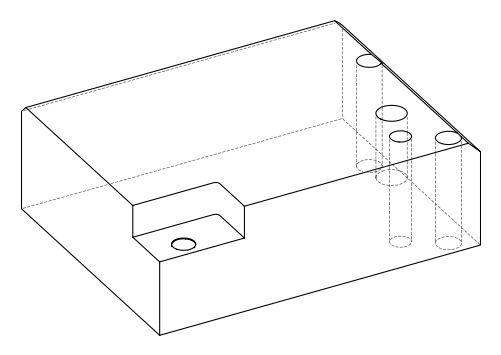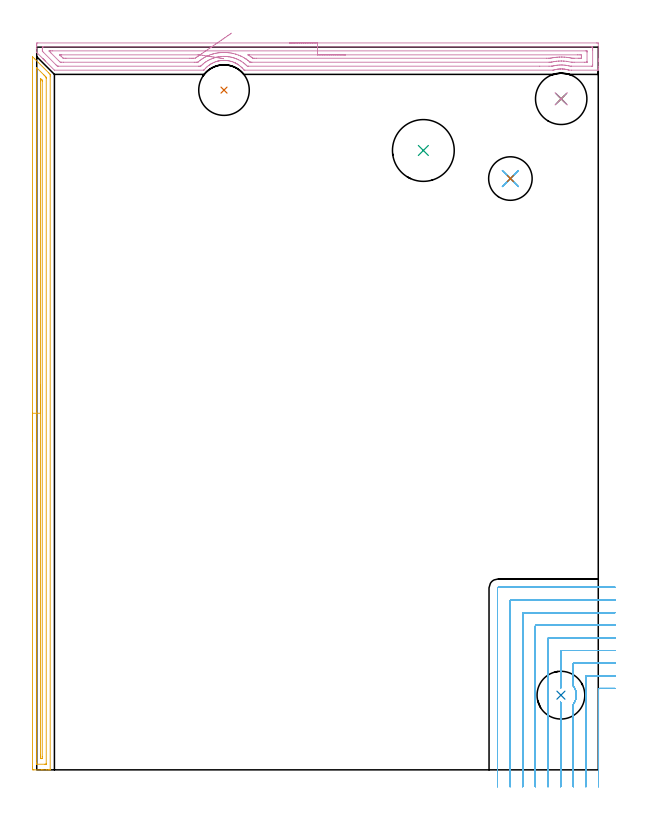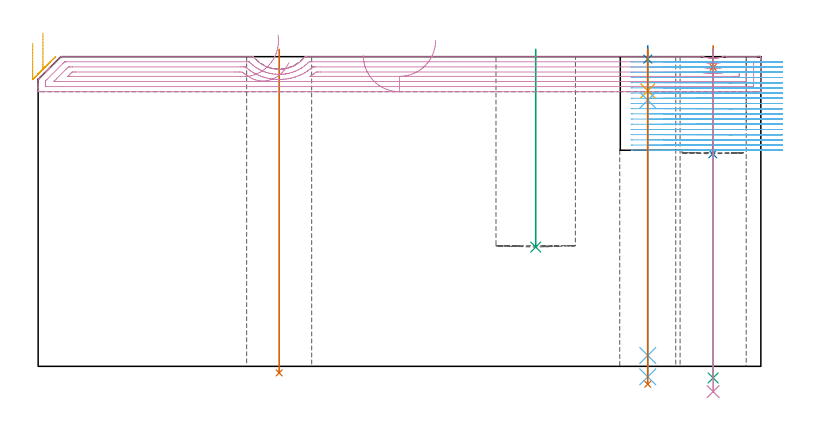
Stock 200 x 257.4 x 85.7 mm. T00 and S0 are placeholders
(PLAN: 13 operations, 10 tool changes, 44 min)
(1 INDEXABLE_INSERT_DRILL_THROUGH_HOLE_FROM_SOLID | STEP1HOLE | NXT0302_007 | 0.36 min | 21790 mm3)
(2 INDEXABLE_INSERT_DRILL_BLIND_HOLE_FROM_SOLID | STEP1POCKET | NXT0302_005 | 0.02 min | 6056 mm3)
(3 INDEXABLE_INSERT_DRILL_BLIND_HOLE_FROM_SOLID_1 | STEP1POCKET_1 | NXT0302_015 | 0.22 min | 19924 mm3)
(4 AREA_MILL | FG_CHAMFER_SURFACE | UGT0205_001 | 6.58 min | 9364 mm3)
(5 AREA_MILL_1 | FG_CHAMFER_SURFACE_1 | UGT0205_001 | 6.19 min | 4959 mm3)
(6 MILL_CORNER_NOTCH_RECTANGULAR | CORNER_NOTCH_RECTANGULAR | NXT0201_008 | Follow Part, ap 1.5, ae 75% | 28.99 min | 62587 mm3)
(7 SPOT_DRILL | STEP1HOLE_1 | NXT0321_9005460120000 | 0.05 min | 179 mm3)
(8 SPOT_DRILL_1 | STEP1HOLE_2 | NXT0321_9005460120000 | 0.03 min | 4 mm3)
(9 DRILL_THROUGH_HOLE_INTO_CENTER | STEP1HOLE_1 | NXT0301_065 | 0.37 min | 5800 mm3)
(10 DRILL_TO_ENLARGE_THROUGH_HOLE | STEP1HOLE_1 | UGT0301_252 | 0.38 min | 16541 mm3)
(11 DRILL_BLIND_HOLE_INTO_CENTER | STEP1HOLE_2 | UGT0301_185 | 0.05 min | 248 mm3)
(12 GUN_DRILL_THROUGH_HOLE | STEP1HOLE_2 | UGT0307_002 | 0.43 min | 2181 mm3)
(13 SPADE_DRILL_TO_ENLARGE_THROUGH_HOLE | STEP1HOLE_2 | UGT0306_006 | 0.37 min | 13722 mm3)
(TOOL NXT0302_007 | Index. Insert Drill 18mm [880-D1800L25-05] | D18 PA176 FL90 Z2)
(TOOL NXT0302_005 | Index. Insert Drill 17mm [880-D1700L20-05] | D17 PA176 FL85 Z2)
(TOOL NXT0302_015 | Index. Insert Drill 22mm [880-D2200L25-03] | D22 PA176 FL66 Z2)
(TOOL UGT0205_001 | Chamfer Mill 20 x 3 x 45 deg. | D20 FL50 Z2)
(TOOL NXT0201_008 | ENDMILL 6mm [2P460-0600-NA 1630] | D6 FL26 Z6)
(TOOL NXT0321_9005460120000 | NC Spot Drill, 142deg, 12mm, Carbide, Uncoated | D12 PA142 FL30 Z2)
(TOOL NXT0301_065 | Carbide Drill 9.4mm [860.1-0940-075A1-MM 2214] | D9.4 PA140 FL98 Z2)
(TOOL UGT0301_252 | Twist Drill 18.3 mm | D18.3 PA118 FL135 Z2)
(TOOL UGT0301_185 | Twist Drill 6.3 mm | D6.3 PA118 FL61 Z2)
(TOOL UGT0307_002 | Gun Drill 6 mm | D6 PA130 FL24 Z1)
(TOOL UGT0306_006 | Spade Drill 15.5mm | D15.5 PA132 FL10 Z2)
(OP 1 INDEXABLE_INSERT_DRILL_THROUGH_HOLE_FROM_SOLID)
G17 G21 G94 G90
T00 M6
G54
G17 G0 G90 X66.7 Y242.1 S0 M3
G43 Z95.7 H1
G94 G81 G98 Z-1.814 F250. R87.7
G80
M5
M2
(OP 2 INDEXABLE_INSERT_DRILL_BLIND_HOLE_FROM_SOLID)
G17 G21 G94 G90
T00 M6
G54
G17 G0 G90 X186.7 Y26.6 S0 M3
G43 Z95.7 H1
G94 G81 G98 Z58.8 F250. R61.8
G80
M5
M2
(OP 3 INDEXABLE_INSERT_DRILL_BLIND_HOLE_FROM_SOLID_1)
G17 G21 G94 G90
T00 M6
G54
G17 G0 G90 X137.7 Y220.6 S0 M3
G43 Z95.7 H1
G94 G81 G98 Z33. F250. R87.7
G80
M5
M2
(OP 4 AREA_MILL)
G17 G21 G94 G90
T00 M6
G54
G17 G0 G90 X90. Y258.9 S1061 M3
G43 Z95.7 H0
Z86.
G94 G1 X90.038 Z85.128 F250.
X90.152 Z84.264
X90.341 Z83.412
X90.603 Z82.58
X90.937 Z81.774
X91.34 Z81.
X91.808 Z80.264
X92.34 Z79.572
X92.929 Z78.929
X93.572 Z78.34
X94.264 Z77.809
X95. Z77.34
X95.774 Z76.937
X96.58 Z76.603
X97.412 Z76.341
X98.263 Z76.152
X99.128 Z76.038
X100. Z76.
X199.407
X199.854 Y258.895 Z76.003
X199.99 Y258.891 Z76.006
X200. Y258.75 Z76.147
Y253.169 Z81.726
Y252.578 Z82.319
Y252.288 Z82.609
Y250.526 Z84.369
Y249.945 Z84.954
Y249.645 Z85.254
X199.999 Y249.492 Z85.407
X199.99 Y249.206 Z85.693
X199.853 Y249.2 Z85.7
X190.492 Y249.205 Z85.695
X189.596 Y249.213 Z85.686
X189.5 Y249.241 Z85.659
X189.431 Y249.259 Z85.639
X189.151 Y249.33 Z85.561
X188.985 Y249.375 Z85.519
X188.537 Y249.477 Z85.422
X188.09 Y249.551 Z85.345
X188.069 Y249.553 Z85.343
X187.876 Y249.578 Z85.321
X187.642 Y249.605 Z85.293
X187.352 Y249.623 Z85.27
X187.296 Y249.625 Z85.264
X187.195 Y249.634 Z85.26
X186.748 Y249.647 Z85.251
X186.58 Y249.64 Z85.256
X186.515 Y249.638 Z85.26
X186.301 Y249.629 Z85.268
X186.034 Y249.606 Z85.287
X185.854 Y249.592 Z85.304
X185.526 Y249.551 Z85.348
X185.406 Y249.535 Z85.364
X185.143 Y249.487 Z85.411
X184.96 Y249.455 Z85.444
X184.553 Y249.354 Z85.541
X184.251 Y249.281 Z85.614
X183.969 Y249.213 Z85.682
X183.844 Y249.21 Z85.69
X74.145 Y249.2 Z85.7
X73.876 Y249.202 Z85.692
X73.868 Y249.203
X73.701 Y249.408 Z85.491
X73.429 Y249.721 Z85.179
X73.171 Y249.996 Z84.904
X73.073 Y250.086 Z84.814
X72.73 Y250.401 Z84.499
X72.264 Y250.798 Z84.101
X71.828 Y251.106 Z83.791
X71.471 Y251.34 Z83.558
X71.382 Y251.397 Z83.5
X71.231 Y251.486 Z83.413
X71.139 Y251.54 Z83.359
X71.025 Y251.601 Z83.297
X70.89 Y251.674 Z83.225
X70.835 Y251.701 Z83.199
X70.713 Y251.759 Z83.14
X70.579 Y251.822 Z83.075
X70.488 Y251.867 Z83.032
X70.043 Y252.055 Z82.843
X69.593 Y252.222 Z82.678
X69.242 Y252.327 Z82.569
X69.148 Y252.356 Z82.54
X68.699 Y252.47 Z82.425
X68.34 Y252.547 Z82.347
X68.042 Y252.591 Z82.307
X67.941 Y252.604 Z82.292
X67.805 Y252.623 Z82.274
X67.588 Y252.644 Z82.252
X67.459 Y252.656 Z82.237
X67.358 Y252.667 Z82.228
X66.953 Y252.684 Z82.205
X66.91 Y252.687 Z82.204
X66.819 Y252.688 Z82.205
X66.707 Y252.687 Z82.202
X66.639 Z82.203
X66.463 Z82.206
X66.399 Y252.682 Z82.208
X66.118 Y252.671 Z82.227
X66.016 Y252.666 Z82.231
X65.568 Y252.62 Z82.276
X65.059 Y252.55 Z82.349
X64.983 Y252.533 Z82.366
X64.784 Y252.488 Z82.407
X64.642 Y252.457 Z82.439
X64.414 Y252.398 Z82.497
X64.338 Y252.379 Z82.517
X64.262 Y252.361 Z82.538
X64.228 Y252.352 Z82.547
X64.026 Y252.288 Z82.61
X63.892 Y252.245 Z82.651
X63.779 Y252.21 Z82.687
X63.333 Y252.047 Z82.851
X63.001 Y251.903 Z82.994
X62.918 Y251.868 Z83.03
X62.509 Y251.674 Z83.226
X62.439 Y251.637 Z83.262
X62.109 Y251.445 Z83.453
X61.988 Y251.374 Z83.524
X61.578 Y251.113 Z83.784
X61.545 Y251.092 Z83.806
X61.499 Y251.059 Z83.839
X61.143 Y250.798 Z84.101
X60.65 Y250.389 Z84.51
X60.168 Y249.923 Z84.977
X59.756 Y249.477 Z85.421
X59.579 Y249.265 Z85.631
X59.521 Y249.204 Z85.689
X59.435 Y249.2 Z85.7
X6.3 Z85.699
X3.211 Y252.288 Z82.609
X3.157 Y252.342 Z82.557
X2.97 Y252.529 Z82.37
X2.917 Y252.582 Z82.315
X2.867 Y252.633 Z82.266
X2.673 Y252.827 Z82.072
X2.623 Y252.875 Z82.022
X2.577 Y252.923 Z81.976
X2.376 Y253.124 Z81.775
X2.33 Y253.169 Z81.728
X2.286 Y253.213 Z81.686
X2.079 Y253.421 Z81.478
X0.296 Y255.205 Z79.695
X0.13 Y255.371 Z79.526
X0.01 Y255.495 Z79.403
X0. Y255.591 Z79.309
Y256.993 Z77.906
Y257.574 Z77.322
Y257.864 Z77.032
Y258.455 Z76.442
Y258.745 Z76.152
X0.002 Y258.891 Z76.005
X0.372 Y258.9 Z76.
X100.
Y257.486 Z77.414
X197.624 Y257.485 Z77.415
X197.715 Y257.484 Z77.416
X197.979 Y257.479 Z77.421
X197.99 Y257.394 Z77.506
X197.997 Y257.206 Z77.694
X197.999 Y256.693 Z78.207
X198. Y256.322 Z78.578
X197.999 Y251.037 Z83.863
X197.992 Y250.665 Z84.235
X197.99 Y250.621 Z84.279
X197.973 Y250.62 Z84.28
X197.924 Y250.617 Z84.283
X197.824 Y250.616 Z84.284
X197.624
X190.492 Y250.62 Z84.28
X190.396 Y250.621 Z84.279
X190. Y250.627 Z84.273
X189.6 Y250.719 Z84.181
X189.35 Y250.773 Z84.127
X188.709 Y250.895 Z84.005
X188.256 Y250.96 Z83.94
X187.817 Y251.008 Z83.892
X187.295 Y251.042 Z83.858
X186.926 Y251.052 Z83.848
X186.402 Y251.044 Z83.856
X186.034 Y251.025 Z83.875
X185.568 Y250.987 Z83.913
X185.143 Y250.932 Z83.968
X184.788 Y250.877 Z84.023
X184.251 Y250.771 Z84.129
X184.047 Y250.728 Z84.172
X183.738 Y250.661 Z84.239
X183.556 Y250.631 Z84.269
X183.359 Y250.627 Z84.273
X183.259 Y250.625 Z84.275
X182.468 Y250.624 Z84.276
X179.152
X75.482 Y250.615 Z84.285
X75.392 Y250.616 Z84.284
X74.997 Y250.621 Z84.279
X74.591 Y250.999 Z83.901
X74.136 Y251.407 Z83.493
X73.699 Y251.773 Z83.127
X72.959 Y252.288 Z82.612
X72.808 Y252.387 Z82.513
X72.538 Y252.555 Z82.345
X71.916 Y252.883 Z82.017
X71.294 Y253.169 Z81.731
X71.025 Y253.282 Z81.618
X70.835 Y253.357 Z81.543
X70.4 Y253.509 Z81.391
X70.133 Y253.59 Z81.31
X69.54 Y253.755 Z81.145
X69.242 Y253.827 Z81.073
X68.862 Y253.908 Z80.992
X68.421 Y253.98 Z80.92
X68.383 Y253.985 Z80.915
X68.35 Y253.989 Z80.911
X67.832 Y254.05 Z80.85
X67.459 Y254.081 Z80.819
X67.425 Y254.083 Z80.817
X66.985 Y254.098 Z80.802
X66.567 Y254.103 Z80.797
X66.514 Y254.102 Z80.798
X65.675 Y254.061 Z80.839
X65.665 Y254.06 Z80.84
X65.562 Y254.05 Z80.85
X64.873 Y253.962 Z80.938
X64.784 Y253.948 Z80.952
X64.422 Y253.884 Z81.016
X64.123 Y253.822 Z81.078
X64.019 Y253.799 Z81.101
X63.892 Y253.767 Z81.133
X63.418 Y253.638 Z81.262
X63.001 Y253.507 Z81.393
X62.748 Y253.419 Z81.481
X62.092 Y253.169 Z81.731
X61.5 Y252.89 Z82.01
X61.218 Y252.749 Z82.151
X60.924 Y252.578 Z82.322
X60.435 Y252.288 Z82.612
X60.368 Y252.247 Z82.653
X60.352 Y252.237 Z82.663
X60.326 Y252.219 Z82.681
X59.85 Y251.878 Z83.022
X59.435 Y251.553 Z83.347
X59.262 Y251.407 Z83.493
X58.886 Y251.068 Z83.832
X58.429 Y250.639 Z84.261
X58.4 Y250.621 Z84.279
X58.353 Y250.619 Z84.281
X58.253 Y250.616 Z84.284
X58.053 Y250.615 Z84.285
X57.652 Y250.614 Z84.286
X7.725 Y250.615 Z84.285
X7.635
X7.436 Y250.619 Z84.281
X7.339 Y250.622 Z84.278
X7.136 Y250.82 Z84.08
X6.834 Y251.117 Z83.783
X2.376 Y255.574 Z79.326
X2.141 Y255.812 Z79.088
X2.065 Y255.893 Z79.007
X2.01 Y255.953 Z78.947
X2.007 Y255.998 Z78.902
X2.002 Y256.182 Z78.718
X2.001 Y256.693 Z78.207
Y257.063 Z77.837
X2.008 Y257.435 Z77.465
X2.01 Y257.479 Z77.421
X2.026 Y257.481 Z77.419
X2.075 Y257.484 Z77.416
X2.175 Y257.485 Z77.415
X2.376 Y257.486 Z77.414
X100.
Y256.072 Z78.828
X195.579 Y256.071 Z78.829
X195.841 Y256.069 Z78.831
X195.928 Y256.067 Z78.833
X195.989 Y256.065 Z78.835
X195.993 Y255.969 Z78.931
X195.998 Y255.812 Z79.088
X196. Y255.655 Z79.245
X195.999 Y252.132 Z82.768
X195.995 Y252.079 Z82.821
X195.99 Y252.042 Z82.858
X195.969 Y252.038 Z82.863
X195.841 Y252.036 Z82.864
X195.209 Y252.032 Z82.868
X191.383 Y252.033 Z82.867
X190.748 Y252.035 Z82.865
X190.492 Y252.038 Z82.862
X190.365 Y252.041 Z82.859
X189.101 Y252.288 Z82.612
X188.709 Y252.344 Z82.556
X188.644 Y252.352 Z82.548
X187.817 Y252.428 Z82.472
X187.665 Y252.439 Z82.461
X186.926 Y252.466 Z82.434
X186.747 Y252.464 Z82.436
X186.034 Y252.443 Z82.457
X185.885 Y252.436 Z82.464
X185.143 Y252.372 Z82.528
X185.066 Y252.364 Z82.536
X184.507 Y252.288 Z82.612
X184.288 Y252.252 Z82.648
X184.251 Y252.245 Z82.655
X183.55 Y252.1 Z82.8
X183.359 Y252.061 Z82.839
X183.278 Y252.045 Z82.855
X183.199 Y252.043 Z82.857
X183.04 Y252.04 Z82.86
X182.72 Y252.039 Z82.861
X182.468 Y252.038 Z82.862
X76.636 Y252.029 Z82.871
X76.374 Y252.03 Z82.87
X76.112 Y252.033 Z82.867
X76.038 Y252.036 Z82.864
X76.002 Y252.04 Z82.86
X75.981 Y252.055 Z82.845
X75.892 Y252.13 Z82.77
X75.708 Y252.288 Z82.612
X75.482 Y252.479 Z82.421
X75.306 Y252.621 Z82.279
X75.092 Y252.789 Z82.111
X74.675 Y253.086 Z81.814
X74.591 Y253.144 Z81.756
X74.553 Y253.169 Z81.731
X74.035 Y253.502 Z81.398
X73.699 Y253.701 Z81.199
X73.046 Y254.05 Z80.85
X72.808 Y254.164 Z80.736
X72.591 Y254.264 Z80.636
X71.916 Y254.547 Z80.353
X71.124 Y254.833 Z80.067
X71.025 Y254.864 Z80.036
X70.797 Y254.931 Z79.969
X70.133 Y255.105 Z79.795
X69.899 Y255.163 Z79.737
X69.242 Y255.297 Z79.603
X68.807 Y255.361 Z79.539
X68.35 Y255.416 Z79.484
X67.804 Y255.47 Z79.43
X67.459 Y255.493 Z79.407
X66.87 Y255.512 Z79.388
X66.567 Y255.513 Z79.387
X66.002 Y255.49 Z79.41
X65.675 Y255.473 Z79.427
X65.17 Y255.43 Z79.47
X64.784 Y255.383 Z79.517
X64.379 Y255.331 Z79.569
X63.892 Y255.247 Z79.653
X63.629 Y255.191 Z79.709
X63.001 Y255.042 Z79.858
X62.912 Y255.019 Z79.881
X62.592 Y254.931 Z79.969
X62.227 Y254.815 Z80.085
X62.109 Y254.774 Z80.126
X61.577 Y254.576 Z80.324
X61.218 Y254.436 Z80.464
X60.944 Y254.32 Z80.58
X60.338 Y254.05 Z80.85
X60.326 Y254.044 Z80.856
X59.98 Y253.859 Z81.041
X59.758 Y253.731 Z81.169
X59.435 Y253.538 Z81.362
X58.85 Y253.169 Z81.731
X58.668 Y253.046 Z81.854
X58.543 Y252.957 Z81.943
X58.162 Y252.665 Z82.235
X57.686 Y252.288 Z82.612
X57.668 Y252.272 Z82.628
X57.471 Y252.103 Z82.797
X57.406 Y252.047 Z82.853
X57.336 Y252.036 Z82.864
X57.02 Y252.031 Z82.869
X56.76 Y252.03 Z82.87
X56.131 Y252.029 Z82.871
X9.508
X8.876 Y252.032 Z82.868
X8.617 Y252.036 Z82.864
X8.368 Y252.044 Z82.856
X8.117 Y252.288 Z82.612
X7.725 Y252.675 Z82.225
X5.05 Y255.35 Z79.551
X4.594 Y255.812 Z79.088
X4.444 Y255.968 Z78.932
X4.367 Y256.065 Z78.835
X4.525 Y256.067 Z78.833
X4.789 Y256.07 Z78.83
X5.05 Y256.071 Z78.829
X5.679 Y256.072 Z78.828
X100.
Y254.657 Z80.243
X192.552
X193.166 Y254.656 Z80.244
X193.777 Y254.653 Z80.247
X193.976 Y254.65 Z80.25
X193.99 Y254.462 Z80.438
X193.991 Y254.05 Z80.85
X193.99 Y253.638 Z81.262
X193.972 Y253.453 Z81.447
X193.774 Y253.45 Z81.45
X193.166 Y253.447 Z81.453
X192.886
X191.383 Y253.448 Z81.452
X191.099 Y253.45 Z81.45
X190.797 Y253.454 Z81.446
X190.644 Y253.461 Z81.439
X190.492 Y253.489 Z81.411
X190.093 Y253.563 Z81.337
X189.6 Y253.652 Z81.248
X189.027 Y253.736 Z81.164
X188.709 Y253.769 Z81.131
X188.036 Y253.834 Z81.066
X187.817 Y253.848 Z81.052
X187.101 Y253.877 Z81.023
X186.926 Y253.88 Z81.02
X186.22 Y253.866 Z81.034
X186.034 Y253.858 Z81.042
X185.379 Y253.816 Z81.084
X185.143 Y253.795 Z81.105
X184.572 Y253.732 Z81.168
X184.251 Y253.687 Z81.213
X183.798 Y253.617 Z81.283
X183.359 Y253.536 Z81.364
X183.045 Y253.48 Z81.42
X182.92 Y253.46 Z81.44
X182.77 Y253.457 Z81.443
X182.468 Y253.454 Z81.446
X182.181 Y253.453 Z81.447
X181.576 Y253.452 Z81.448
X78.157 Y253.443 Z81.457
X77.544 Y253.444 Z81.456
X77.266 Y253.446 Z81.454
X76.963 Y253.45 Z81.45
X76.788 Y253.578 Z81.322
X76.374 Y253.882 Z81.018
X76.134 Y254.05 Z80.85
X75.293 Y254.617 Z80.283
X75.245 Y254.651 Z80.249
X75.276 Y254.652 Z80.248
X75.482 Y254.655 Z80.245
X75.76 Y254.657 Z80.243
X100.
X100.872 Z80.281
X101.736 Z80.395
X102.588 Z80.583
X103.42 Z80.846
X104.226 Z81.18
X105. Z81.582
X105.736 Z82.051
X106.428 Z82.582
X107.071 Z83.172
X107.66 Z83.815
X108.192 Z84.507
X108.66 Z85.243
X109.063 Z86.016
X109.397 Z86.822
X109.659 Z87.654
X109.848 Z88.506
X109.962 Z89.371
X110. Z90.243
G0 Z95.7
X69.37 Y262.38
Z84.02
G1 X68.989 Y262.116 Z83.281
X68.555 Y261.818 Z82.585
X68.074 Y261.486 Z81.938
X67.548 Y261.123 Z81.344
X66.982 Y260.732 Z80.808
X66.379 Y260.316 Z80.334
X65.744 Y259.878 Z79.926
X65.083 Y259.422 Z79.586
X64.399 Y258.95 Z79.318
X63.7 Y258.468 Z79.123
X62.988 Y257.977 Z79.003
X62.271 Y257.482 Z78.959
X61.554 Y256.987 Z78.99
X60.841 Y256.495 Z79.098
X60.139 Y256.011 Z79.281
X59.452 Y255.538 Z79.537
X58.787 Y255.078 Z79.865
X58.148 Y254.637 Z80.263
X58.076 Y254.588 Z80.312
X58.03 Y254.557 Z80.343
X57.804 Y254.412 Z80.488
X57.652 Y254.314 Z80.586
X57.492 Y254.208 Z80.692
X57.262 Y254.05 Z80.85
X56.972 Y253.84 Z81.06
X56.76 Y253.684 Z81.216
X56.464 Y253.461 Z81.439
X55.868 Y253.449 Z81.451
X55.589 Y253.445 Z81.455
X54.977 Y253.443 Z81.457
X54.362
X10.4
X10.122 Y253.444 Z81.456
X9.508 Y253.448 Z81.452
X9.425 Y253.45 Z81.45
X9.337 Y253.524 Z81.376
X9.156 Y253.7 Z81.2
X8.8 Y254.05 Z80.85
X8.617 Y254.232 Z80.668
X8.38 Y254.469 Z80.431
X8.265 Y254.586 Z80.314
X8.211 Y254.645 Z80.255
X8.205 Y254.654 Z80.246
X8.206
X8.227 Y254.656 Z80.244
X8.617 Y254.657 Z80.243
X8.894
X57.437
X57.652 Y254.656 Z80.244
X57.932 Y254.654 Z80.246
X58.066 Y254.65 Z80.25
X58.148 Y254.637 Z80.263
X58.993 Y254.505 Z80.434
X59.82 Y254.374 Z80.679
X60.622 Y254.248 Z80.997
X61.395 Y254.127 Z81.384
X62.131 Y254.011 Z81.837
X62.825 Y253.902 Z82.354
X63.472 Y253.8 Z82.93
X64.067 Y253.706 Z83.562
X64.606 Y253.621 Z84.243
X65.083 Y253.546 Z84.969
X65.497 Y253.481 Z85.734
X65.843 Y253.427 Z86.533
X66.119 Y253.383 Z87.36
X66.322 Y253.351 Z88.207
X66.452 Y253.331 Z89.07
X66.507 Y253.322 Z89.94
X66.487 Y253.325 Z90.813
X66.392 Y253.34 Z91.68
G0 Z95.7
M5
M2
(OP 5 AREA_MILL_1)
G17 G21 G94 G90
T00 M6
G54
G17 G0 G90 X-1.5 Y117. S1061 M3
G43 Z95.7 H0
Z89.4
G94 G1 Y117.038 Z88.528 F250.
Y117.152 Z87.664
Y117.341 Z86.812
Y117.603 Z85.98
Y117.937 Z85.174
Y118.34 Z84.4
Y118.808 Z83.664
Y119.339 Z82.972
Y119.929 Z82.329
Y120.572 Z81.74
Y121.264 Z81.208
Y122. Z80.74
Y122.774 Z80.337
Y123.58 Z80.003
Y124.412 Z79.741
Y125.263 Z79.552
Y126.128 Z79.438
Y127. Z79.4
Y253.718
X-1.496 Y253.98 Z79.404
X-1.494 Y253.982 Z79.405
X-1.48 Y253.98 Z79.42
X-0.709 Y253.211 Z80.187
X4.304 Y248.197 Z85.201
X4.75 Y247.749 Z85.65
X4.799 Y247.695 Z85.684
X4.8 Y247.132 Z85.7
Y0.169
X4.797 Y0.009 Z85.688
X4.78 Y0.007 Z85.672
X4.424 Y0. Z85.324
X4.089 Z84.988
X3.419 Z84.314
X2.2 Z83.097
X1.65 Z82.544
X-1.004 Y0.001 Z79.892
X-1.241 Y0.003 Z79.656
X-1.491 Y0.009 Z79.405
X-1.495 Y0.12 Z79.403
X-1.499 Y0.616 Z79.401
X-1.5 Y1.116 Z79.4
Y127.
X-0.086 Z80.814
Y249.812
X-0.084 Y249.997 Z80.816
X-0.081 Y250.088 Z80.819
X-0.079 Y250.117 Z80.821
X-0.053 Y250.094 Z80.847
X0.03 Y250.017 Z80.93
X0.239 Y249.812 Z81.139
X2.535 Y247.515 Z83.435
X2.916 Y247.132 Z83.816
X3.305 Y246.733 Z84.205
X3.379 Y246.644 Z84.279
X3.381 Y246.594 Z84.281
X3.384 Y246.487 Z84.284
X3.386 Y246.273 Z84.286
X3.385 Y2.187 Z84.285
X3.384 Y2.08 Z84.284
X3.381 Y2.027 Z84.281
X3.378 Y2.01 Z84.278
X3.33 Y2.008 Z84.23
X2.932 Y2.001 Z83.832
X0.278 Z81.178
X0.038 Y2.006 Z80.938
X-0.07 Y2.01 Z80.83
X-0.085 Y2.367 Z80.815
Y2.402
X-0.086 Y127. Z80.814
X1.328 Z82.228
X1.329 Y245.346 Z82.229
Y245.669
X1.334 Y246.239 Z82.234
X1.335 Y246.249 Z82.235
X1.355 Y246.239 Z82.255
X1.65 Y245.947 Z82.55
X1.947 Y245.643 Z82.847
X1.963 Y245.625 Z82.863
X1.966 Y245.597 Z82.866
X1.969 Y245.54 Z82.869
X1.971 Y245.454 Z82.871
Y245.346
Y4.757
X1.969 Y4.188 Z82.869
X1.966 Y4.027 Z82.866
X1.965 Y4.014 Z82.865
X1.947 Y4.01 Z82.847
X1.898 Y4.004 Z82.798
X1.836 Y4.001 Z82.736
X1.65 Y4.002 Z82.55
X1.464 Y4.006 Z82.364
X1.345 Y4.01 Z82.245
X1.335 Y4.081 Z82.235
X1.333 Y4.188 Z82.233
X1.33 Y4.512 Z82.23
X1.329 Y5.081 Z82.229
X1.328 Y5.406 Z82.228
Y127.
Y127.871 Z82.266
Y128.736 Z82.38
Y129.588 Z82.569
Y130.42 Z82.832
Y131.226 Z83.165
Y132. Z83.568
Y132.736 Z84.037
Y133.428 Z84.568
Y134.071 Z85.157
Y134.66 Z85.801
Y135.191 Z86.493
Y135.66 Z87.228
Y136.063 Z88.002
Y136.397 Z88.808
Y136.659 Z89.64
Y136.848 Z90.492
Y136.962 Z91.357
Y137. Z92.228
G0 Z95.7
M5
M2
(OP 6 MILL_CORNER_NOTCH_RECTANGULAR)
G17 G21 G94 G90
T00 M6
G54
G17 G0 G90 X206. Y29. S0 M3
G43 Z95.7 H1
Z84.261
G94 G1 X203. F250.
X200.397 F500.
G3 X200.1 Y28.703 R0.3
G1 Y-2.998
Y-5.998 F250.
G0 Z95.7
X206. Y33.5
Z84.261
G1 X203.
X195.897 F500.
G3 X195.6 Y33.203 R0.3
G1 Y-3.
Y-6. F250.
G0 Z95.7
X206. Y38.
Z84.261
G1 X203.
X191.397 F500.
G3 X191.1 Y37.703 R0.3
G1 Y29.896
G2 X192.149 Y27.338 R5.499
X191.1 Y23.303 R5.499
G1 Y-3.
Y-6. F250.
G0 Z95.7
X206. Y42.5
Z84.261
G1 X203.
X186.897 F500.
G3 X186.6 Y42.203 R0.3
G1 Y32.096
Y29.096 F250.
G0 Z95.7
X206. Y47.
Z84.261
G1 X203.
X182.398 F500.
G3 X182.1 Y46.702 R0.3
G1 Y29.61
Y26.61 F250.
G0 Z95.7
X186.6 Y24.103
Z84.261
G1 Y21.103
Y-3. F500.
Y-6. F250.
G0 Z95.7
X182.1 Y26.587
Z84.261
G1 Y23.587
Y-3. F500.
Y-6. F250.
G0 Z95.7
X206. Y51.5
Z84.261
G1 X203.
X177.898 F500.
G3 X177.6 Y51.202 R0.3
G1 Y-3.
Y-6. F250.
G0 Z95.7
X206. Y56.
Z84.261
G1 X203.
X173.398 F500.
G3 X173.1 Y55.702 R0.3
G1 Y-3.
Y-6. F250.
G0 Z95.7
X206. Y60.5
Z84.261
G1 X203.
X168.898 F500.
G3 X168.6 Y60.202 R0.3
G1 Y-3.
Y-6. F250.
G0 Z95.7
X206. Y65.
Z84.261
G1 X203.
X164.398 F500.
G3 X164.1 Y64.702 R0.3
G1 Y-3.
Y-6. F250.
G0 Z95.7
X206. Y29.
Z82.822
G1 X203.
X200.397 F500.
G3 X200.1 Y28.703 R0.3
G1 Y-2.998
Y-5.998 F250.
G0 Z95.7
X206. Y33.5
Z82.822
G1 X203.
X195.897 F500.
G3 X195.6 Y33.203 R0.3
G1 Y-3.
Y-6. F250.
G0 Z95.7
X206. Y38.
Z82.822
G1 X203.
X191.397 F500.
G3 X191.1 Y37.703 R0.3
G1 Y29.896
G2 X192.149 Y27.338 R5.499
X191.1 Y23.312 R5.505
G1 Y-3.
Y-6. F250.
G0 Z95.7
X206. Y42.5
Z82.822
G1 X203.
X186.897 F500.
G3 X186.6 Y42.203 R0.3
G1 Y32.096
Y29.096 F250.
G0 Z95.7
X206. Y47.
Z82.822
G1 X203.
X182.398 F500.
G3 X182.1 Y46.702 R0.3
G1 Y29.609
Y26.609 F250.
G0 Z95.7
X186.6 Y24.106
Z82.822
G1 Y21.106
Y-3. F500.
Y-6. F250.
G0 Z95.7
X182.1 Y26.589
Z82.822
G1 Y23.589
Y-3. F500.
Y-6. F250.
G0 Z95.7
X206. Y51.5
Z82.822
G1 X203.
X177.898 F500.
G3 X177.6 Y51.202 R0.3
G1 Y-3.
Y-6. F250.
G0 Z95.7
X206. Y56.
Z82.822
G1 X203.
X173.398 F500.
G3 X173.1 Y55.702 R0.3
G1 Y-3.
Y-6. F250.
G0 Z95.7
X206. Y60.5
Z82.822
G1 X203.
X168.898 F500.
G3 X168.6 Y60.202 R0.3
G1 Y-3.
Y-6. F250.
G0 Z95.7
X206. Y65.
Z82.822
G1 X203.
X164.398 F500.
G3 X164.1 Y64.702 R0.3
G1 Y-3.
Y-6. F250.
G0 Z95.7
X206. Y29.
Z81.383
G1 X203.
X200.397 F500.
G3 X200.1 Y28.703 R0.3
G1 Y-2.998
Y-5.998 F250.
G0 Z95.7
X206. Y33.5
Z81.383
G1 X203.
X195.897 F500.
G3 X195.6 Y33.203 R0.3
G1 Y-3.
Y-6. F250.
G0 Z95.7
X206. Y38.
Z81.383
G1 X203.
X191.397 F500.
G3 X191.1 Y37.703 R0.3
G1 Y29.896
G2 X192.149 Y27.338 R5.499
X191.1 Y23.312 R5.505
G1 Y-3.
Y-6. F250.
G0 Z95.7
X206. Y42.5
Z81.383
G1 X203.
X186.897 F500.
G3 X186.6 Y42.203 R0.3
G1 Y32.096
Y29.096 F250.
G0 Z95.7
X206. Y47.
Z81.383
G1 X203.
X182.398 F500.
G3 X182.1 Y46.702 R0.3
G1 Y29.609
Y26.609 F250.
G0 Z95.7
X186.6 Y24.106
Z81.383
G1 Y21.106
Y-3. F500.
Y-6. F250.
G0 Z95.7
X182.1 Y26.589
Z81.383
G1 Y23.589
Y-3. F500.
Y-6. F250.
G0 Z95.7
X206. Y51.5
Z81.383
G1 X203.
X177.898 F500.
G3 X177.6 Y51.202 R0.3
G1 Y-3.
Y-6. F250.
G0 Z95.7
X206. Y56.
Z81.383
G1 X203.
X173.398 F500.
G3 X173.1 Y55.702 R0.3
G1 Y-3.
Y-6. F250.
G0 Z95.7
X206. Y60.5
Z81.383
G1 X203.
X168.898 F500.
G3 X168.6 Y60.202 R0.3
G1 Y-3.
Y-6. F250.
G0 Z95.7
X206. Y65.
Z81.383
G1 X203.
X164.398 F500.
G3 X164.1 Y64.702 R0.3
G1 Y-3.
Y-6. F250.
G0 Z95.7
X206. Y29.
Z79.944
G1 X203.
X200.397 F500.
G3 X200.1 Y28.703 R0.3
G1 Y-2.998
Y-5.998 F250.
G0 Z95.7
X206. Y33.5
Z79.944
G1 X203.
X195.897 F500.
G3 X195.6 Y33.203 R0.3
G1 Y-3.
Y-6. F250.
G0 Z95.7
X206. Y38.
Z79.944
G1 X203.
X191.397 F500.
G3 X191.1 Y37.703 R0.3
G1 Y29.896
G2 X192.149 Y27.338 R5.499
X191.348 Y23.663 R5.499
X191.1 Y23.303 R5.499
G1 Y-3.
Y-6. F250.
G0 Z95.7
X206. Y42.5
Z79.944
G1 X203.
X186.897 F500.
G3 X186.6 Y42.203 R0.3
G1 Y32.096
Y29.096 F250.
G0 Z95.7
X206. Y47.
Z79.944
G1 X203.
X182.398 F500.
G3 X182.1 Y46.702 R0.3
G1 Y29.61
Y26.61 F250.
G0 Z95.7
X186.6 Y24.103
Z79.944
G1 Y21.103
Y-3. F500.
Y-6. F250.
G0 Z95.7
X182.1 Y26.587
Z79.944
G1 Y23.587
Y-3. F500.
Y-6. F250.
G0 Z95.7
X206. Y51.5
Z79.944
G1 X203.
X177.898 F500.
G3 X177.6 Y51.202 R0.3
G1 Y-3.
Y-6. F250.
G0 Z95.7
X206. Y56.
Z79.944
G1 X203.
X173.398 F500.
G3 X173.1 Y55.702 R0.3
G1 Y-3.
Y-6. F250.
G0 Z95.7
X206. Y60.5
Z79.944
G1 X203.
X168.898 F500.
G3 X168.6 Y60.202 R0.3
G1 Y-3.
Y-6. F250.
G0 Z95.7
X206. Y65.
Z79.944
G1 X203.
X164.398 F500.
G3 X164.1 Y64.702 R0.3
G1 Y-3.
Y-6. F250.
G0 Z95.7
X206. Y29.
Z78.505
G1 X203.
X200.397 F500.
G3 X200.1 Y28.703 R0.3
G1 Y-2.998
Y-5.998 F250.
G0 Z95.7
X206. Y33.5
Z78.505
G1 X203.
X195.897 F500.
G3 X195.6 Y33.203 R0.3
G1 Y-3.
Y-6. F250.
G0 Z95.7
X206. Y38.
Z78.505
G1 X203.
X191.397 F500.
G3 X191.1 Y37.703 R0.3
G1 Y29.896
G2 X192.149 Y27.338 R5.499
X191.1 Y23.303 R5.499
G1 Y-3.
Y-6. F250.
G0 Z95.7
X206. Y42.5
Z78.505
G1 X203.
X186.897 F500.
G3 X186.6 Y42.203 R0.3
G1 Y32.096
Y29.096 F250.
G0 Z95.7
X206. Y47.
Z78.505
G1 X203.
X182.398 F500.
G3 X182.1 Y46.702 R0.3
G1 Y29.61
Y26.61 F250.
G0 Z95.7
X186.6 Y24.103
Z78.505
G1 Y21.103
Y-3. F500.
Y-6. F250.
G0 Z95.7
X182.1 Y26.587
Z78.505
G1 Y23.587
Y-3. F500.
Y-6. F250.
G0 Z95.7
X206. Y51.5
Z78.505
G1 X203.
X177.898 F500.
G3 X177.6 Y51.202 R0.3
G1 Y-3.
Y-6. F250.
G0 Z95.7
X206. Y56.
Z78.505
G1 X203.
X173.398 F500.
G3 X173.1 Y55.702 R0.3
G1 Y-3.
Y-6. F250.
G0 Z95.7
X206. Y60.5
Z78.505
G1 X203.
X168.898 F500.
G3 X168.6 Y60.202 R0.3
G1 Y-3.
Y-6. F250.
G0 Z95.7
X206. Y65.
Z78.505
G1 X203.
X164.398 F500.
G3 X164.1 Y64.702 R0.3
G1 Y-3.
Y-6. F250.
G0 Z95.7
X206. Y29.
Z77.067
G1 X203.
X200.397 F500.
G3 X200.1 Y28.703 R0.3
G1 Y-2.998
Y-5.998 F250.
G0 Z95.7
X206. Y33.5
Z77.067
G1 X203.
X195.897 F500.
G3 X195.6 Y33.203 R0.3
G1 Y-3.
Y-6. F250.
G0 Z95.7
X206. Y38.
Z77.067
G1 X203.
X191.397 F500.
G3 X191.1 Y37.703 R0.3
G1 Y29.892
G2 X191.214 Y23.462 R5.497
G1 X191.1 Y23.303
Y-3.
Y-6. F250.
G0 Z95.7
X206. Y42.5
Z77.067
G1 X203.
X186.897 F500.
G3 X186.6 Y42.203 R0.3
G1 Y32.096
Y29.096 F250.
G0 Z95.7
X206. Y47.
Z77.067
G1 X203.
X182.398 F500.
G3 X182.1 Y46.702 R0.3
G1 Y29.61
Y26.61 F250.
G0 Z95.7
X186.6 Y24.105
Z77.067
G1 Y21.105
Y-3. F500.
Y-6. F250.
G0 Z95.7
X182.1 Y26.587
Z77.067
G1 Y23.587
Y-3. F500.
Y-6. F250.
G0 Z95.7
X206. Y51.5
Z77.067
G1 X203.
X177.898 F500.
G3 X177.6 Y51.202 R0.3
G1 Y-3.
Y-6. F250.
G0 Z95.7
X206. Y56.
Z77.067
G1 X203.
X173.398 F500.
G3 X173.1 Y55.702 R0.3
G1 Y-3.
Y-6. F250.
G0 Z95.7
X206. Y60.5
Z77.067
G1 X203.
X168.898 F500.
G3 X168.6 Y60.202 R0.3
G1 Y-3.
Y-6. F250.
G0 Z95.7
X206. Y65.
Z77.067
G1 X203.
X164.398 F500.
G3 X164.1 Y64.702 R0.3
G1 Y-3.
Y-6. F250.
G0 Z95.7
X206. Y29.
Z75.628
G1 X203.
X200.397 F500.
G3 X200.1 Y28.703 R0.3
G1 Y-2.998
Y-5.998 F250.
G0 Z95.7
X206. Y33.5
Z75.628
G1 X203.
X195.897 F500.
G3 X195.6 Y33.203 R0.3
G1 Y-3.
Y-6. F250.
G0 Z95.7
X206. Y38.
Z75.628
G1 X203.
X191.397 F500.
G3 X191.1 Y37.703 R0.3
G1 Y29.892
G2 X191.214 Y23.461 R5.497
G1 X191.1 Y23.303
Y-3.
Y-6. F250.
G0 Z95.7
X206. Y42.5
Z75.628
G1 X203.
X186.897 F500.
G3 X186.6 Y42.203 R0.3
G1 Y32.096
Y29.096 F250.
G0 Z95.7
X206. Y47.
Z75.628
G1 X203.
X182.398 F500.
G3 X182.1 Y46.702 R0.3
G1 Y29.61
Y26.61 F250.
G0 Z95.7
X186.6 Y24.105
Z75.628
G1 Y21.105
Y-3. F500.
Y-6. F250.
G0 Z95.7
X182.1 Y26.587
Z75.628
G1 Y23.587
Y-3. F500.
Y-6. F250.
G0 Z95.7
X206. Y51.5
Z75.628
G1 X203.
X177.898 F500.
G3 X177.6 Y51.202 R0.3
G1 Y-3.
Y-6. F250.
G0 Z95.7
X206. Y56.
Z75.628
G1 X203.
X173.398 F500.
G3 X173.1 Y55.702 R0.3
G1 Y-3.
Y-6. F250.
G0 Z95.7
X206. Y60.5
Z75.628
G1 X203.
X168.898 F500.
G3 X168.6 Y60.202 R0.3
G1 Y-3.
Y-6. F250.
G0 Z95.7
X206. Y65.
Z75.628
G1 X203.
X164.398 F500.
G3 X164.1 Y64.702 R0.3
G1 Y-3.
Y-6. F250.
G0 Z95.7
X206. Y29.
Z74.189
G1 X203.
X200.397 F500.
G3 X200.1 Y28.703 R0.3
G1 Y-2.998
Y-5.998 F250.
G0 Z95.7
X206. Y33.5
Z74.189
G1 X203.
X195.897 F500.
G3 X195.6 Y33.203 R0.3
G1 Y-3.
Y-6. F250.
G0 Z95.7
X206. Y38.
Z74.189
G1 X203.
X191.397 F500.
G3 X191.1 Y37.703 R0.3
G1 Y29.896
G2 X192.15 Y27.33 R5.498
X191.1 Y23.31 R5.505
G1 Y-3.
Y-6. F250.
G0 Z95.7
X206. Y42.5
Z74.189
G1 X203.
X186.897 F500.
G3 X186.6 Y42.203 R0.3
G1 Y32.096
Y29.096 F250.
G0 Z95.7
X206. Y47.
Z74.189
G1 X203.
X182.398 F500.
G3 X182.1 Y46.702 R0.3
G1 Y29.61
Y26.61 F250.
G0 Z95.7
X186.6 Y24.104
Z74.189
G1 Y21.104
Y-3. F500.
Y-6. F250.
G0 Z95.7
X182.1 Y26.587
Z74.189
G1 Y23.587
Y-3. F500.
Y-6. F250.
G0 Z95.7
X206. Y51.5
Z74.189
G1 X203.
X177.898 F500.
G3 X177.6 Y51.202 R0.3
G1 Y-3.
Y-6. F250.
G0 Z95.7
X206. Y56.
Z74.189
G1 X203.
X173.398 F500.
G3 X173.1 Y55.702 R0.3
G1 Y-3.
Y-6. F250.
G0 Z95.7
X206. Y60.5
Z74.189
G1 X203.
X168.898 F500.
G3 X168.6 Y60.202 R0.3
G1 Y-3.
Y-6. F250.
G0 Z95.7
X206. Y65.
Z74.189
G1 X203.
X164.398 F500.
G3 X164.1 Y64.702 R0.3
G1 Y-3.
Y-6. F250.
G0 Z95.7
X206. Y29.
Z72.75
G1 X203.
X200.397 F500.
G3 X200.1 Y28.703 R0.3
G1 Y-2.998
Y-5.998 F250.
G0 Z95.7
X206. Y33.5
Z72.75
G1 X203.
X195.897 F500.
G3 X195.6 Y33.203 R0.3
G1 Y-3.
Y-6. F250.
G0 Z95.7
X206. Y38.
Z72.75
G1 X203.
X191.397 F500.
G3 X191.1 Y37.703 R0.3
G1 Y29.896
G2 X192.15 Y27.33 R5.498
X191.1 Y23.31 R5.505
G1 Y-3.
Y-6. F250.
G0 Z95.7
X206. Y42.5
Z72.75
G1 X203.
X186.897 F500.
G3 X186.6 Y42.203 R0.3
G1 Y32.096
Y29.096 F250.
G0 Z95.7
X206. Y47.
Z72.75
G1 X203.
X182.398 F500.
G3 X182.1 Y46.702 R0.3
G1 Y29.61
Y26.61 F250.
G0 Z95.7
X186.6 Y24.104
Z72.75
G1 Y21.104
Y-3. F500.
Y-6. F250.
G0 Z95.7
X182.1 Y26.587
Z72.75
G1 Y23.587
Y-3. F500.
Y-6. F250.
G0 Z95.7
X206. Y51.5
Z72.75
G1 X203.
X177.898 F500.
G3 X177.6 Y51.202 R0.3
G1 Y-3.
Y-6. F250.
G0 Z95.7
X206. Y56.
Z72.75
G1 X203.
X173.398 F500.
G3 X173.1 Y55.702 R0.3
G1 Y-3.
Y-6. F250.
G0 Z95.7
X206. Y60.5
Z72.75
G1 X203.
X168.898 F500.
G3 X168.6 Y60.202 R0.3
G1 Y-3.
Y-6. F250.
G0 Z95.7
X206. Y65.
Z72.75
G1 X203.
X164.398 F500.
G3 X164.1 Y64.702 R0.3
G1 Y-3.
Y-6. F250.
G0 Z95.7
X206. Y29.
Z71.311
G1 X203.
X200.397 F500.
G3 X200.1 Y28.703 R0.3
G1 Y-2.998
Y-5.998 F250.
G0 Z95.7
X206. Y33.5
Z71.311
G1 X203.
X195.897 F500.
G3 X195.6 Y33.203 R0.3
G1 Y-3.
Y-6. F250.
G0 Z95.7
X206. Y38.
Z71.311
G1 X203.
X191.397 F500.
G3 X191.1 Y37.703 R0.3
G1 Y29.896
G2 X192.149 Y27.338 R5.499
X191.1 Y23.303 R5.499
G1 Y-3.
Y-6. F250.
G0 Z95.7
X206. Y42.5
Z71.311
G1 X203.
X186.897 F500.
G3 X186.6 Y42.203 R0.3
G1 Y32.096
Y29.096 F250.
G0 Z95.7
X206. Y47.
Z71.311
G1 X203.
X182.398 F500.
G3 X182.1 Y46.702 R0.3
G1 Y29.61
Y26.61 F250.
G0 Z95.7
X186.6 Y24.103
Z71.311
G1 Y21.103
Y-3. F500.
Y-6. F250.
G0 Z95.7
X182.1 Y26.587
Z71.311
G1 Y23.587
Y-3. F500.
Y-6. F250.
G0 Z95.7
X206. Y51.5
Z71.311
G1 X203.
X177.898 F500.
G3 X177.6 Y51.202 R0.3
G1 Y-3.
Y-6. F250.
G0 Z95.7
X206. Y56.
Z71.311
G1 X203.
X173.398 F500.
G3 X173.1 Y55.702 R0.3
G1 Y-3.
Y-6. F250.
G0 Z95.7
X206. Y60.5
Z71.311
G1 X203.
X168.898 F500.
G3 X168.6 Y60.202 R0.3
G1 Y-3.
Y-6. F250.
G0 Z95.7
X206. Y65.
Z71.311
G1 X203.
X164.398 F500.
G3 X164.1 Y64.702 R0.3
G1 Y-3.
Y-6. F250.
G0 Z95.7
X206. Y29.
Z69.872
G1 X203.
X200.397 F500.
G3 X200.1 Y28.703 R0.3
G1 Y-2.998
Y-5.998 F250.
G0 Z95.7
X206. Y33.5
Z69.872
G1 X203.
X195.897 F500.
G3 X195.6 Y33.203 R0.3
G1 Y-3.
Y-6. F250.
G0 Z95.7
X206. Y38.
Z69.872
G1 X203.
X191.397 F500.
G3 X191.1 Y37.703 R0.3
G1 Y29.896
G2 X192.149 Y27.338 R5.499
X191.1 Y23.303 R5.499
G1 Y-3.
Y-6. F250.
G0 Z95.7
X206. Y42.5
Z69.872
G1 X203.
X186.897 F500.
G3 X186.6 Y42.203 R0.3
G1 Y32.096
Y29.096 F250.
G0 Z95.7
X206. Y47.
Z69.872
G1 X203.
X182.398 F500.
G3 X182.1 Y46.702 R0.3
G1 Y29.61
Y26.61 F250.
G0 Z95.7
X186.6 Y24.103
Z69.872
G1 Y21.103
Y-3. F500.
Y-6. F250.
G0 Z95.7
X182.1 Y26.587
Z69.872
G1 Y23.587
Y-3. F500.
Y-6. F250.
G0 Z95.7
X206. Y51.5
Z69.872
G1 X203.
X177.898 F500.
G3 X177.6 Y51.202 R0.3
G1 Y-3.
Y-6. F250.
G0 Z95.7
X206. Y56.
Z69.872
G1 X203.
X173.398 F500.
G3 X173.1 Y55.702 R0.3
G1 Y-3.
Y-6. F250.
G0 Z95.7
X206. Y60.5
Z69.872
G1 X203.
X168.898 F500.
G3 X168.6 Y60.202 R0.3
G1 Y-3.
Y-6. F250.
G0 Z95.7
X206. Y65.
Z69.872
G1 X203.
X164.398 F500.
G3 X164.1 Y64.702 R0.3
G1 Y-3.
Y-6. F250.
G0 Z95.7
X206. Y29.
Z68.433
G1 X203.
X200.397 F500.
G3 X200.1 Y28.703 R0.3
G1 Y-2.998
Y-5.998 F250.
G0 Z95.7
X206. Y33.5
Z68.433
G1 X203.
X195.897 F500.
G3 X195.6 Y33.203 R0.3
G1 Y-3.
Y-6. F250.
G0 Z95.7
X206. Y38.
Z68.433
G1 X203.
X191.397 F500.
G3 X191.1 Y37.703 R0.3
G1 Y29.893
G2 X191.346 Y23.66 R5.497
X191.1 Y23.303 R5.499
G1 Y-3.
Y-6. F250.
G0 Z95.7
X206. Y42.5
Z68.433
G1 X203.
X186.897 F500.
G3 X186.6 Y42.203 R0.3
G1 Y32.096
Y29.096 F250.
G0 Z95.7
X206. Y47.
Z68.433
G1 X203.
X182.398 F500.
G3 X182.1 Y46.702 R0.3
G1 Y29.61
Y26.61 F250.
G0 Z95.7
X186.6 Y24.105
Z68.433
G1 Y21.105
Y-3. F500.
Y-6. F250.
G0 Z95.7
X182.1 Y26.587
Z68.433
G1 Y23.587
Y-3. F500.
Y-6. F250.
G0 Z95.7
X206. Y51.5
Z68.433
G1 X203.
X177.898 F500.
G3 X177.6 Y51.202 R0.3
G1 Y-3.
Y-6. F250.
G0 Z95.7
X206. Y56.
Z68.433
G1 X203.
X173.398 F500.
G3 X173.1 Y55.702 R0.3
G1 Y-3.
Y-6. F250.
G0 Z95.7
X206. Y60.5
Z68.433
G1 X203.
X168.898 F500.
G3 X168.6 Y60.202 R0.3
G1 Y-3.
Y-6. F250.
G0 Z95.7
X206. Y65.
Z68.433
G1 X203.
X164.398 F500.
G3 X164.1 Y64.702 R0.3
G1 Y-3.
Y-6. F250.
G0 Z95.7
X206. Y29.
Z66.994
G1 X203.
X200.397 F500.
G3 X200.1 Y28.703 R0.3
G1 Y-2.998
Y-5.998 F250.
G0 Z95.7
X206. Y33.5
Z66.994
G1 X203.
X195.897 F500.
G3 X195.6 Y33.203 R0.3
G1 Y-3.
Y-6. F250.
G0 Z95.7
X206. Y38.
Z66.994
G1 X203.
X191.397 F500.
G3 X191.1 Y37.703 R0.3
G1 Y29.893
G2 X191.346 Y23.66 R5.497
X191.1 Y23.303 R5.499
G1 Y-3.
Y-6. F250.
G0 Z95.7
X206. Y42.5
Z66.994
G1 X203.
X186.897 F500.
G3 X186.6 Y42.203 R0.3
G1 Y32.096
Y29.096 F250.
G0 Z95.7
X206. Y47.
Z66.994
G1 X203.
X182.398 F500.
G3 X182.1 Y46.702 R0.3
G1 Y29.61
Y26.61 F250.
G0 Z95.7
X186.6 Y24.105
Z66.994
G1 Y21.105
Y-3. F500.
Y-6. F250.
G0 Z95.7
X182.1 Y26.587
Z66.994
G1 Y23.587
Y-3. F500.
Y-6. F250.
G0 Z95.7
X206. Y51.5
Z66.994
G1 X203.
X177.898 F500.
G3 X177.6 Y51.202 R0.3
G1 Y-3.
Y-6. F250.
G0 Z95.7
X206. Y56.
Z66.994
G1 X203.
X173.398 F500.
G3 X173.1 Y55.702 R0.3
G1 Y-3.
Y-6. F250.
G0 Z95.7
X206. Y60.5
Z66.994
G1 X203.
X168.898 F500.
G3 X168.6 Y60.202 R0.3
G1 Y-3.
Y-6. F250.
G0 Z95.7
X206. Y65.
Z66.994
G1 X203.
X164.398 F500.
G3 X164.1 Y64.702 R0.3
G1 Y-3.
Y-6. F250.
G0 Z95.7
X206. Y29.
Z65.556
G1 X203.
X200.397 F500.
G3 X200.1 Y28.703 R0.3
G1 Y-2.998
Y-5.998 F250.
G0 Z95.7
X206. Y33.5
Z65.556
G1 X203.
X195.897 F500.
G3 X195.6 Y33.203 R0.3
G1 Y-3.
Y-6. F250.
G0 Z95.7
X206. Y38.
Z65.556
G1 X203.
X191.397 F500.
G3 X191.1 Y37.703 R0.3
G1 Y29.896
G2 X191.823 Y28.596 R5.499
X191.1 Y23.307 R5.501
G1 Y-3.
Y-6. F250.
G0 Z95.7
X206. Y42.5
Z65.556
G1 X203.
X186.897 F500.
G3 X186.6 Y42.203 R0.3
G1 Y32.089
Y29.089 F250.
G0 Z95.7
X206. Y47.
Z65.556
G1 X203.
X182.398 F500.
G3 X182.1 Y46.702 R0.3
G1 Y29.61
Y26.61 F250.
G0 Z95.7
X186.6 Y24.103
Z65.556
G1 Y21.103
Y-3. F500.
Y-6. F250.
G0 Z95.7
X182.1 Y26.588
Z65.556
G1 Y23.588
Y-3. F500.
Y-6. F250.
G0 Z95.7
X206. Y51.5
Z65.556
G1 X203.
X177.898 F500.
G3 X177.6 Y51.202 R0.3
G1 Y-3.
Y-6. F250.
G0 Z95.7
X206. Y56.
Z65.556
G1 X203.
X173.398 F500.
G3 X173.1 Y55.702 R0.3
G1 Y-3.
Y-6. F250.
G0 Z95.7
X206. Y60.5
Z65.556
G1 X203.
X168.898 F500.
G3 X168.6 Y60.202 R0.3
G1 Y-3.
Y-6. F250.
G0 Z95.7
X206. Y65.
Z65.556
G1 X203.
X164.398 F500.
G3 X164.1 Y64.702 R0.3
G1 Y-3.
Y-6. F250.
G0 Z95.7
X206. Y29.
Z64.117
G1 X203.
X200.397 F500.
G3 X200.1 Y28.703 R0.3
G1 Y-2.998
Y-5.998 F250.
G0 Z95.7
X206. Y33.5
Z64.117
G1 X203.
X195.897 F500.
G3 X195.6 Y33.203 R0.3
G1 Y-3.
Y-6. F250.
G0 Z95.7
X206. Y38.
Z64.117
G1 X203.
X191.397 F500.
G3 X191.1 Y37.703 R0.3
G1 Y29.893
G2 X192.197 Y26.575 R5.497
X191.1 Y23.307 R5.501
G1 Y-3.
Y-6. F250.
G0 Z95.7
X206. Y42.5
Z64.117
G1 X203.
X186.897 F500.
G3 X186.6 Y42.203 R0.3
G1 Y32.089
Y29.089 F250.
G0 Z95.7
X206. Y47.
Z64.117
G1 X203.
X182.398 F500.
G3 X182.1 Y46.702 R0.3
G1 Y29.61
Y26.61 F250.
G0 Z95.7
X186.6 Y24.107
Z64.117
G1 Y21.107
Y-3. F500.
Y-6. F250.
G0 Z95.7
X182.1 Y26.588
Z64.117
G1 Y23.588
Y-3. F500.
Y-6. F250.
G0 Z95.7
X206. Y51.5
Z64.117
G1 X203.
X177.898 F500.
G3 X177.6 Y51.202 R0.3
G1 Y-3.
Y-6. F250.
G0 Z95.7
X206. Y56.
Z64.117
G1 X203.
X173.398 F500.
G3 X173.1 Y55.702 R0.3
G1 Y-3.
Y-6. F250.
G0 Z95.7
X206. Y60.5
Z64.117
G1 X203.
X168.898 F500.
G3 X168.6 Y60.202 R0.3
G1 Y-3.
Y-6. F250.
G0 Z95.7
X206. Y65.
Z64.117
G1 X203.
X164.398 F500.
G3 X164.1 Y64.702 R0.3
G1 Y-3.
Y-6. F250.
G0 Z95.7
X206. Y29.
Z62.678
G1 X203.
X200.397 F500.
G3 X200.1 Y28.703 R0.3
G1 Y-2.998
Y-5.998 F250.
G0 Z95.7
X206. Y33.5
Z62.678
G1 X203.
X195.897 F500.
G3 X195.6 Y33.203 R0.3
G1 Y-3.
Y-6. F250.
G0 Z95.7
X206. Y38.
Z62.678
G1 X203.
X191.397 F500.
G3 X191.1 Y37.703 R0.3
G1 Y29.893
G2 X191.346 Y23.66 R5.497
X191.1 Y23.303 R5.499
G1 Y-3.
Y-6. F250.
G0 Z95.7
X206. Y42.5
Z62.678
G1 X203.
X186.897 F500.
G3 X186.6 Y42.203 R0.3
G1 Y32.096
Y29.096 F250.
G0 Z95.7
X206. Y47.
Z62.678
G1 X203.
X182.398 F500.
G3 X182.1 Y46.702 R0.3
G1 Y29.61
Y26.61 F250.
G0 Z95.7
X186.6 Y24.107
Z62.678
G1 Y21.107
Y-3. F500.
Y-6. F250.
G0 Z95.7
X182.1 Y26.588
Z62.678
G1 Y23.588
Y-3. F500.
Y-6. F250.
G0 Z95.7
X206. Y51.5
Z62.678
G1 X203.
X177.898 F500.
G3 X177.6 Y51.202 R0.3
G1 Y-3.
Y-6. F250.
G0 Z95.7
X206. Y56.
Z62.678
G1 X203.
X173.398 F500.
G3 X173.1 Y55.702 R0.3
G1 Y-3.
Y-6. F250.
G0 Z95.7
X206. Y60.5
Z62.678
G1 X203.
X168.898 F500.
G3 X168.6 Y60.202 R0.3
G1 Y-3.
Y-6. F250.
G0 Z95.7
X206. Y65.
Z62.678
G1 X203.
X164.398 F500.
G3 X164.1 Y64.702 R0.3
G1 Y-3.
Y-6. F250.
G0 Z95.7
X206. Y29.
Z61.239
G1 X203.
X200.397 F500.
G3 X200.1 Y28.703 R0.3
G1 Y-2.998
Y-5.998 F250.
G0 Z95.7
X206. Y33.5
Z61.239
G1 X203.
X195.897 F500.
G3 X195.6 Y33.203 R0.3
G1 Y-3.
Y-6. F250.
G0 Z95.7
X206. Y38.
Z61.239
G1 X203.
X191.397 F500.
G3 X191.1 Y37.703 R0.3
G1 Y29.896
G2 X192.149 Y27.338 R5.499
X191.1 Y23.303 R5.499
G1 Y-3.
Y-6. F250.
G0 Z95.7
X206. Y42.5
Z61.239
G1 X203.
X186.897 F500.
G3 X186.6 Y42.203 R0.3
G1 Y32.096
Y29.096 F250.
G0 Z95.7
X206. Y47.
Z61.239
G1 X203.
X182.398 F500.
G3 X182.1 Y46.702 R0.3
G1 Y29.61
Y26.61 F250.
G0 Z95.7
X186.6 Y24.103
Z61.239
G1 Y21.103
Y-3. F500.
Y-6. F250.
G0 Z95.7
X182.1 Y26.588
Z61.239
G1 Y23.588
Y-3. F500.
Y-6. F250.
G0 Z95.7
X206. Y51.5
Z61.239
G1 X203.
X177.898 F500.
G3 X177.6 Y51.202 R0.3
G1 Y-3.
Y-6. F250.
G0 Z95.7
X206. Y56.
Z61.239
G1 X203.
X173.398 F500.
G3 X173.1 Y55.702 R0.3
G1 Y-3.
Y-6. F250.
G0 Z95.7
X206. Y60.5
Z61.239
G1 X203.
X168.898 F500.
G3 X168.6 Y60.202 R0.3
G1 Y-3.
Y-6. F250.
G0 Z95.7
X206. Y65.
Z61.239
G1 X203.
X164.398 F500.
G3 X164.1 Y64.702 R0.3
G1 Y-3.
Y-6. F250.
G0 Z95.7
X206. Y29.
Z59.8
G1 X203.
X200.397 F500.
G3 X200.1 Y28.703 R0.3
G1 Y-2.998
Y-5.998 F250.
G0 Z95.7
X206. Y33.5
Z59.8
G1 X203.
X195.897 F500.
G3 X195.6 Y33.203 R0.3
G1 Y-3.
Y-6. F250.
G0 Z95.7
X206. Y38.
Z59.8
G1 X203.
X191.397 F500.
G3 X191.1 Y37.703 R0.3
G1 Y29.896
G2 X192.149 Y27.338 R5.499
X191.342 Y23.653 R5.499
X191.1 Y23.303 R5.499
G1 Y-3.
Y-6. F250.
G0 Z95.7
X206. Y42.5
Z59.8
G1 X203.
X186.897 F500.
G3 X186.6 Y42.203 R0.3
G1 Y32.096
Y29.096 F250.
G0 Z95.7
X206. Y47.
Z59.8
G1 X203.
X182.398 F500.
G3 X182.1 Y46.702 R0.3
G1 Y29.61
Y26.61 F250.
G0 Z95.7
X186.6 Y24.103
Z59.8
G1 Y21.103
Y-3. F500.
Y-6. F250.
G0 Z95.7
X182.1 Y26.588
Z59.8
G1 Y23.588
Y-3. F500.
Y-6. F250.
G0 Z95.7
X206. Y51.5
Z59.8
G1 X203.
X177.898 F500.
G3 X177.6 Y51.202 R0.3
G1 Y-3.
Y-6. F250.
G0 Z95.7
X206. Y56.
Z59.8
G1 X203.
X173.398 F500.
G3 X173.1 Y55.702 R0.3
G1 Y-3.
Y-6. F250.
G0 Z95.7
X206. Y60.5
Z59.8
G1 X203.
X168.898 F500.
G3 X168.6 Y60.202 R0.3
G1 Y-3.
Y-6. F250.
G0 Z95.7
X206. Y65.
Z59.8
G1 X203.
X164.398 F500.
G3 X164.1 Y64.702 R0.3
G1 Y-3.
Y-6. F250.
G0 Z95.7
M5
M2
(OP 7 SPOT_DRILL)
G17 G21 G94 G90
T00 M6
G54
G17 G0 G90 X186.8 Y239. S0 M3
G43 Z95.7 H0
G94 G81 G98 Z82.7 F250. R88.7
G80
M5
M2
(OP 8 SPOT_DRILL_1)
G17 G21 G94 G90
T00 M6
G54
G17 G0 G90 X168.7 Y210.6 S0 M3
G43 Z95.7 H0
G94 G81 G98 Z85.033 F250. R88.7
G80
M5
M2
(OP 9 DRILL_THROUGH_HOLE_INTO_CENTER)
G17 G21 G94 G90
T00 M6
G54
G17 G0 G90 X186.8 Y239. S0 M3
G43 Z95.7 H1
G94 G73 G98 Z-3.211 F250. Q8.891 R87.7
G80
M5
M2
(OP 10 DRILL_TO_ENLARGE_THROUGH_HOLE)
G17 G21 G94 G90
T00 M6
G54
G17 G0 G90 X186.8 Y239. S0 M3
G43 Z95.7 H0
G94 G73 G98 Z-6.998 F250. Q15.45 R87.7
G80
M5
M2
(OP 11 DRILL_BLIND_HOLE_INTO_CENTER)
G17 G21 G94 G90
T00 M6
G54
G17 G0 G90 X168.7 Y210.6 S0 M3
G43 Z95.7 H0
G94 G81 G98 Z76.25 F250. R87.7
G80
M5
M2
(OP 12 GUN_DRILL_THROUGH_HOLE)
G17 G21 G94 G90
T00 M6
G54
G17 G0 G90 X168.7 Y210.6 M8
G43 Z95.7 H0
Z86.19
S716 M3
G94 G1 Z73.654 F125. M26
G4 X.084
Z3. F250.
G4 X.084
Z-2.899 F125.
G4 X.084
M5
M9
G0 Z86.19
Z95.7
M2
(OP 13 SPADE_DRILL_TO_ENLARGE_THROUGH_HOLE)
G17 G21 G94 G90
T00 M6
G54
G17 G0 G90 X168.7 Y210.6 S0 M3
G43 Z95.7 H0
G94 G73 G98 Z-4.951 F250. Q15.108 R87.7
G80
M5
M2
